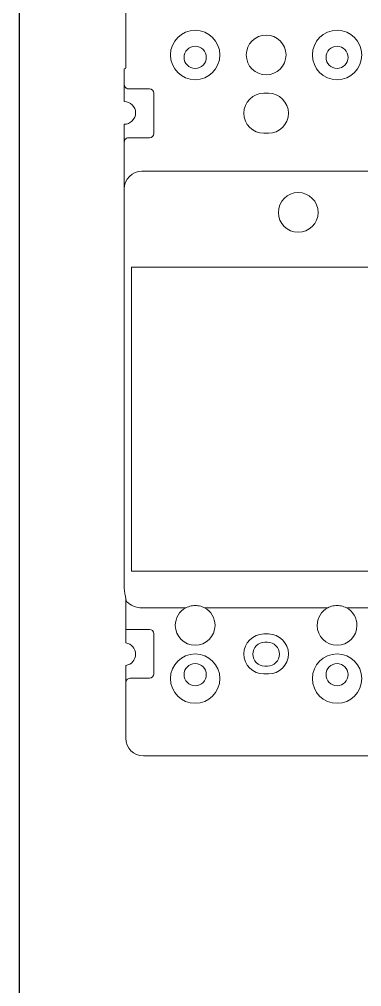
# Model space of a CAD drawing. Header units: inches. Extents: x 0 to 33.5, y 0 to 22.4.
# Drawn here: x 12.75 to 15.16, y 11.88 to 18.69 of the extents above; entities that cross this region are included whole.
import ezdxf

# ---------------------------------------------------------------- set-up
doc = ezdxf.new("R2010")
doc.units = ezdxf.units.IN
doc.header["$MEASUREMENT"] = 0
doc.layers.add('PSYMS', color=7, linetype='Continuous')
doc.layers.add('SYMS', color=7, linetype='Continuous')

# ---------------------------------------------------------------- blocks, each defined once
blk = doc.blocks.new('abesx180')
at = {"lineweight": 0}
for p, q in [((0, 5.37), (0, 4.849)), ((0, 5.37), (0, 4.849)), ((-0.01, 4.839), (-0.011, 4.839)), ((-0.011, 4.729), (-0.011, 4.839)), ((-0.011, 4.729), (-0.011, 4.839)), ((-0.011, 4.6496), (-0.011, 4.729)), ((-0.011, 4.6496), (-0.011, 4.729)), ((-0.011, 4.6085), (-0.011, 4.6496)), ((-0.011, 4.6085), (-0.011, 4.6496)), ((0.02, 4.698), (0.167, 4.698)), ((0.02, 4.698), (0.167, 4.698)), ((0.197, 4.668), (0.197, 4.384)), ((0.197, 4.668), (0.197, 4.384)), ((1.005, 4.667), (0.973, 4.667)), ((-0.011, 4.4074), (-0.011, 4.4485)), ((-0.011, 4.4074), (-0.011, 4.4485)), ((-0.011, 4.3255), (-0.011, 4.4074)), ((-0.011, 4.3255), (-0.011, 4.4074)), ((0.973, 4.385), (1.005, 4.385)), ((-0.011, 4.3255), (-0.011, 4.323)), ((-0.0109, 4.3255), (-0.011, 4.3255)), ((-0.011, 4.3255), (-0.011, 4.323)), ((-0.0109, 4.3255), (-0.011, 4.3255)), ((-0.011, 4.323), (-0.011, 4.1032)), ((-0.011, 4.323), (-0.011, 4.1032)), ((0.02, 4.354), (0.167, 4.354)), ((0.02, 4.354), (0.167, 4.354)), ((3.864, 4.118), (0.114, 4.118)), ((3.864, 4.118), (0.114, 4.118)), ((-0.011, 3.993), (-0.011, 1.198)), ((-0.011, 3.993), (-0.011, 1.198)), ((0.041, 3.443), (0.041, 1.301)), ((1.973, 3.443), (0.041, 3.443)), ((0.041, 3.443), (0.041, 1.301)), ((1.973, 3.443), (0.041, 3.443)), ((0.041, 1.301), (1.973, 1.301)), ((0.041, 1.301), (1.973, 1.301)), ((0, 1.1137), (0, 0.896)), ((0, 1.1137), (0, 0.896)), ((0.4231, 1.043), (0.114, 1.043)), ((0.4231, 1.043), (0.114, 1.043)), ((1.4231, 1.043), (0.5549, 1.043)), ((1.4231, 1.043), (0.5549, 1.043)), ((3.4231, 1.043), (1.5549, 1.043)), ((3.4231, 1.043), (1.5549, 1.043)), ((0, 0.896), (0, 0.891)), ((0, 0.896), (0, 0.891)), ((0.016, 0.891), (0, 0.891)), ((0.016, 0.891), (0, 0.891)), ((0, 0.8885), (0, 0.891)), ((0, 0.8885), (0, 0.891)), ((0, 0.8342), (0, 0.8885)), ((0, 0.8342), (0, 0.8885)), ((0.016, 0.891), (0.167, 0.891)), ((0.016, 0.891), (0.167, 0.891)), ((0, 0.7957), (0, 0.8342)), ((0, 0.7957), (0, 0.8342)), ((0.197, 0.861), (0.197, 0.577)), ((1.005, 0.859), (0.973, 0.859)), ((0.999, 0.8005), (0.979, 0.8005)), ((0, 0.5988), (0, 0.6373)), ((0, 0.5988), (0, 0.6373)), ((0.979, 0.6325), (0.999, 0.6325)), ((0, 0.516), (0, 0.5988)), ((0, 0.516), (0, 0.5988)), ((0.031, 0.547), (0.167, 0.547)), ((0.031, 0.547), (0.167, 0.547)), ((0.973, 0.577), (1.005, 0.577)), ((0, 0.516), (0, 0.125)), ((0, 0.516), (0, 0.125)), ((0.125, 0), (3.853, 0)), ((0.125, 0), (3.853, 0))]:
    blk.add_line(p, q, dxfattribs=at)
for centre, radius, start, end in [((0.489, 4.9365), 0.174, 360, 180), ((1.489, 4.9365), 0.174, 0, 180), ((0.989, 4.9365), 0.14, 0, 180), ((0.489, 4.9195), 0.078, 360, 180), ((1.489, 4.9195), 0.078, 0, 180), ((0.489, 4.9365), 0.174, 180, 360), ((0.489, 4.9195), 0.078, 180, 360), ((0.989, 4.9365), 0.14, 180, 0), ((1.489, 4.9365), 0.174, 180, 0), ((1.489, 4.9195), 0.078, 180, 0), ((-0.01, 4.849), 0.01, 270, 0), ((-0.01, 4.849), 0.01, 270, 0), ((0.02, 4.729), 0.031, 241.06147, 270), ((0.02, 4.729), 0.031, 241.06147, 270), ((0.167, 4.668), 0.03, 0, 90), ((0.167, 4.668), 0.03, 0, 90), ((0.973, 4.526), 0.141, 90, 270), ((1.005, 4.526), 0.141, 270, 90), ((-0.011, 4.5285), 0.08, 270, 90), ((-0.011, 4.5285), 0.08, 270, 90), ((0.167, 4.384), 0.03, 270, 0), ((0.167, 4.384), 0.03, 270, 0), ((0.02, 4.323), 0.031, 90, 118.93853), ((0.02, 4.323), 0.031, 90, 118.93853), ((0.114, 3.993), 0.125, 90, 180), ((0.114, 3.993), 0.125, 90, 180), ((1.215, 3.8275), 0.14, 0, 180), ((1.215, 3.8275), 0.14, 180, 0), ((0.114, 1.198), 0.155, 225.31361, 270), ((0.114, 1.198), 0.155, 225.31361, 270), ((0.489, 0.9195), 0.14, 118.09805, 180), ((0.489, 0.9195), 0.14, 0, 61.90195), ((1.489, 0.9195), 0.14, 118.09805, 180), ((1.489, 0.9195), 0.14, 0, 61.90195), ((0.167, 0.861), 0.03, 0, 90), ((0.167, 0.861), 0.03, 0, 90), ((0.489, 0.9195), 0.14, 180, 0), ((1.489, 0.9195), 0.14, 180, 0), ((0.973, 0.718), 0.141, 90, 270), ((1.005, 0.718), 0.141, 270, 90), ((-0.011, 0.7165), 0.08, 277.90321, 82.09679), ((-0.011, 0.7165), 0.08, 277.90321, 82.09679), ((0.979, 0.7165), 0.084, 90, 270), ((0.999, 0.7165), 0.084, 270, 90), ((0.489, 0.5445), 0.174, 0, 180), ((1.489, 0.5445), 0.174, 360, 180), ((0.489, 0.5725), 0.078, 0, 180), ((1.489, 0.5725), 0.078, 0, 180), ((0.031, 0.516), 0.031, 90, 118.93853), ((0.167, 0.577), 0.03, 270, 0), ((0.167, 0.577), 0.03, 270, 0), ((0.489, 0.5725), 0.078, 180, 0), ((1.489, 0.5725), 0.078, 180, 0), ((0.489, 0.5445), 0.174, 180, 0), ((1.489, 0.5445), 0.174, 180, 360), ((0.125, 0.125), 0.125, 180, 270), ((0.125, 0.125), 0.125, 180, 270)]:
    blk.add_arc(centre, radius, start, end, dxfattribs=at)
for points in [[(-0.011, 4.729), (-0.011, 4.7274), (-0.0107, 4.724), (-0.0095, 4.719), (-0.0074, 4.7142), (-0.0044, 4.7096), (-0.0003, 4.7053), (0.0031, 4.7029), (0.005, 4.7019)], [(-0.011, 4.729), (-0.011, 4.7274), (-0.0107, 4.724), (-0.0095, 4.719), (-0.0074, 4.7142), (-0.0044, 4.7096), (-0.0003, 4.7053), (0.0031, 4.7029), (0.005, 4.7019)], [(0.005, 4.3501), (0.0031, 4.3491), (-0.0003, 4.3467), (-0.0044, 4.3424), (-0.0074, 4.3378), (-0.0095, 4.333), (-0.0107, 4.328), (-0.011, 4.3246), (-0.011, 4.323)], [(0.005, 4.3501), (0.0031, 4.3491), (-0.0003, 4.3467), (-0.0044, 4.3424), (-0.0074, 4.3378), (-0.0095, 4.333), (-0.0107, 4.328), (-0.011, 4.3246), (-0.011, 4.323)], [(-0.011, 4.1032), (-0.011, 4.099), (-0.011, 4.0903), (-0.011, 4.0761), (-0.011, 4.0611), (-0.011, 4.0454), (-0.011, 4.0289), (-0.011, 4.0117), (-0.011, 3.9994), (-0.011, 3.993)], [(-0.011, 4.1032), (-0.011, 4.099), (-0.011, 4.0903), (-0.011, 4.0761), (-0.011, 4.0611), (-0.011, 4.0454), (-0.011, 4.0289), (-0.011, 4.0117), (-0.011, 3.9994), (-0.011, 3.993)], [(-0.011, 4.0901), (-0.011, 4.0944), (-0.011, 4.0988), (-0.011, 4.1032)], [(-0.011, 4.0452), (-0.011, 4.0551), (-0.011, 4.0654), (-0.011, 4.076)], [(-0.011, 1.198), (-0.011, 1.1906), (-0.0104, 1.1766), (-0.0084, 1.1575), (-0.0058, 1.1404), (-0.0028, 1.1249), (0, 1.111), (0.0027, 1.0986), (0.0043, 1.0912), (0.005, 1.0878)], [(-0.011, 1.198), (-0.011, 1.1906), (-0.0104, 1.1766), (-0.0084, 1.1575), (-0.0058, 1.1404), (-0.0028, 1.1249), (0, 1.111), (0.0027, 1.0986), (0.0043, 1.0912), (0.005, 1.0878)], [(0.5549, 1.043), (0.5492, 1.0461), (0.5373, 1.0514), (0.5183, 1.0569), (0.4988, 1.0596), (0.4792, 1.0596), (0.4597, 1.0569), (0.4407, 1.0514), (0.4288, 1.0461), (0.4231, 1.043)], [(1.5549, 1.043), (1.5492, 1.0461), (1.5373, 1.0514), (1.5183, 1.0569), (1.4988, 1.0596), (1.4792, 1.0596), (1.4597, 1.0569), (1.4407, 1.0514), (1.4288, 1.0461), (1.4231, 1.043)], [(0.016, 0.5431), (0.0141, 0.5421), (0.0107, 0.5397), (0.0066, 0.5354), (0.0036, 0.5308), (0.0015, 0.526), (0.0003, 0.521), (0, 0.5176), (0, 0.516)]]:
    blk.add_open_spline(points, degree=3, dxfattribs=at)

msp = doc.modelspace()

# ---------------------------------------------------------------- linework, layer by layer
at = {"layer": 'SYMS'}
msp.add_lwpolyline([(12.75, 20.5), (29.625, 20.5), (29.625, 8.75), (12.75, 8.75)], close=True, dxfattribs=at)

# ---------------------------------------------------------------- block references
at = {"layer": 'PSYMS'}
msp.add_blockref('abesx180', (13.5, 13.5), dxfattribs=at)

doc.saveas('drawing.dxf')
